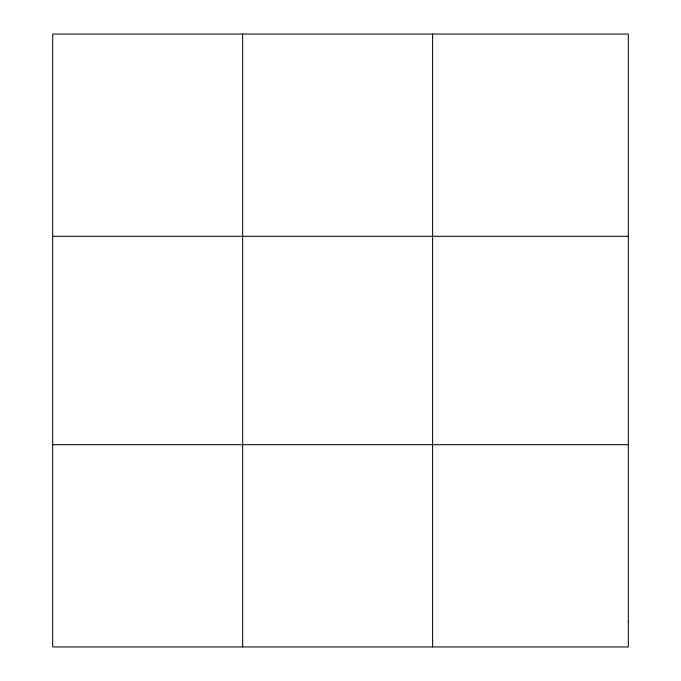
<?xml version="1.0" encoding="UTF-8"?>
<svg xmlns="http://www.w3.org/2000/svg" width="681" height="681" viewBox="0 0 681 681"><rect width="100%" height="100%" fill="white"/><g stroke="black" fill="none" stroke-linecap="round" stroke-linejoin="round"><path stroke-width="1.02" d="M242.64 646.95L242.64 34.05M432.605 646.95L432.605 34.05M52.684 236.307L628.316 236.307M52.684 444.693L628.316 444.693M628.316 621.668L628.316 646.95L52.684 646.95L52.684 34.05L628.316 34.05L628.316 621.668"/></g></svg>
